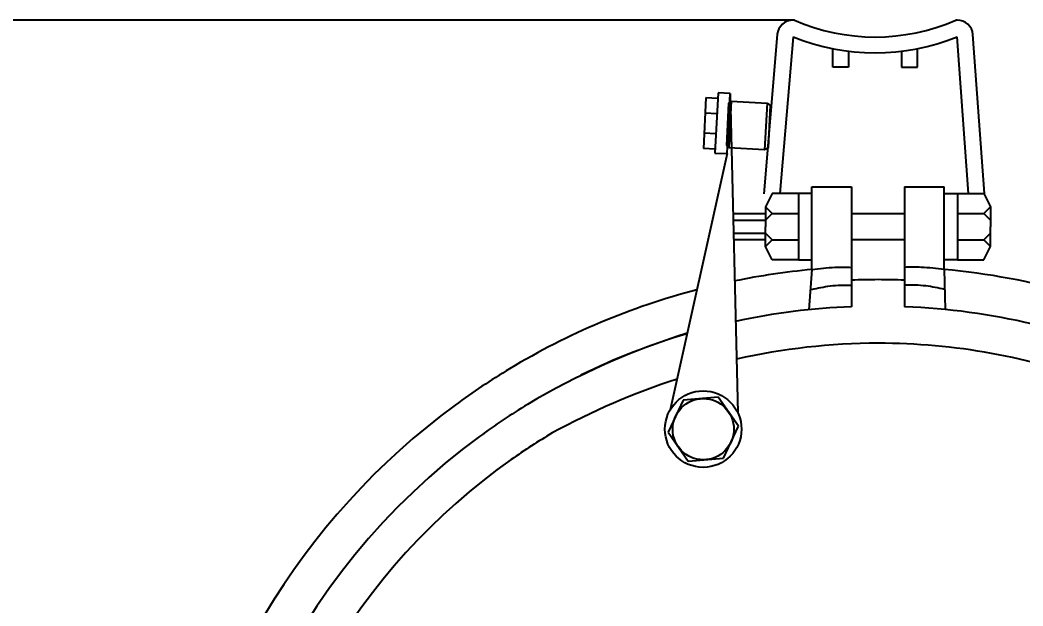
# Model space of a CAD drawing. Extents: x 4438 to 384502, y -178203 to -21188.
# Drawn here: x 374332.6 to 374560.8, y -176842.9 to -176709.6 of the extents above; entities that cross this region are included whole.
import ezdxf

# ---------------------------------------------------------------- set-up
doc = ezdxf.new("R2010")
doc.units = 0
doc.header["$LTSCALE"] = 8
doc.header["$MEASUREMENT"] = 0
doc.layers.get('0').update_dxf_attribs({"linetype": 'CONTINUOUS'})
doc.layers.get('DEFPOINTS').update_dxf_attribs({"linetype": 'CONTINUOUS'})
doc.layers.add('PL', color=5, linetype='CONTINUOUS')
doc.styles.add('DFT', font='simplex', dxfattribs={"width": 0.67, "bigfont": 'dft'})
doc.dimstyles.new('INTE$0', dxfattribs={"dimscale": 5, "dimtxt": 4, "dimasz": 3, "dimexe": 3, "dimexo": 0, "dimgap": 1, "dimtad": 1, "dimdec": 3, "dimdsep": 46, "dimtxsty": 'DFT', "dimcen": 0, "dimclrd": 3, "dimclre": 3, "dimclrt": 6, "dimadec": 0, "dimazin": 0, "dimtfac": 1, "dimtdec": 3, "dimtix": 1, "dimtmove": 1, "dimatfit": 0, "dimfxl": 1, "dimtolj": 1, "dimtzin": 0, "dimarcsym": 0})

# ---------------------------------------------------------------- blocks, each defined once
blk = doc.blocks.new('*D4')
at = {"color": 3, "lineweight": -2, "transparency": 16777216}
for p, q in [((374508.81, -176709.64), (374226.01, -176709.64)), ((374241.01, -176739.64), (374241.01, -177116.78)), ((374531.99, -177146.78), (374226.01, -177146.78))]:
    blk.add_line(p, q, dxfattribs=at)
at = {"color": 3, "transparency": 16777216}
for points in [[(374236.01, -176739.64), (374246.01, -176739.64), (374241.01, -176709.64)], [(374236.01, -177116.78), (374246.01, -177116.78), (374241.01, -177146.78)]]:
    blk.add_solid(points, dxfattribs=at)
at = {"layer": 'DEFPOINTS', "color": 0, "transparency": 16777216}
for p in [(374508.81, -176709.64), (374241.01, -177146.78), (374531.99, -177146.78)]:
    blk.add_point(p, dxfattribs=at)
at = {"color": 6, "transparency": 16777216, "insert": (374206.01, -176928.21), "char_height": 45, "attachment_point": 5, "rotation": 90, "style": 'DFT'}
blk.add_mtext('\\A1;775', dxfattribs=at)

msp = doc.modelspace()

# ---------------------------------------------------------------- linework, layer by layer
at = {"layer": 'PL', "color": 7, "ltscale": 0.5}
for p, q in [((374508.814, -176709.639), (374508.524, -176709.639)), ((374545.863, -176709.639), (374545.572, -176709.639)), ((374504.921, -176712.952), (374501.883, -176749.154)), ((374508.508, -176713.436), (374505.515, -176749.108)), ((374548.477, -176749.108), (374545.878, -176713.436)), ((374552.08, -176749.108), (374549.466, -176712.952)), ((374517.552, -176720.357), (374517.552, -176716.16)), ((374536.835, -176720.357), (374536.835, -176716.16)), ((374521.167, -176716.741), (374521.167, -176720.357)), ((374533.219, -176716.741), (374533.219, -176720.357)), ((374521.167, -176720.357), (374517.552, -176720.357)), ((374533.219, -176720.357), (374536.835, -176720.357)), ((374488.696, -176727.348), (374488.093, -176738.843)), ((374491.379, -176727.489), (374488.696, -176727.348)), ((374491.446, -176726.209), (374490.73, -176739.878)), ((374494.199, -176726.353), (374491.446, -176726.209)), ((374493.482, -176740.023), (374494.199, -176726.353)), ((374494.199, -176726.353), (374495.952, -176799.006)), ((374493.41, -176738.186), (374493.915, -176728.558)), ((374494.422, -176728.102), (374493.867, -176738.692)), ((374493.915, -176728.558), (374494.422, -176728.102)), ((374494.422, -176728.102), (374502.606, -176728.53)), ((374502.606, -176728.53), (374502.051, -176739.121)), ((374502.606, -176728.53), (374503.418, -176729.056)), ((374502.913, -176738.684), (374503.418, -176729.056)), ((374491.198, -176730.945), (374488.515, -176730.804)), ((374490.958, -176735.528), (374488.275, -176735.387)), ((374490.777, -176738.984), (374488.093, -176738.843)), ((374493.867, -176738.692), (374493.41, -176738.186)), ((374502.051, -176739.121), (374493.867, -176738.692)), ((374502.913, -176738.684), (374502.051, -176739.121)), ((374493.482, -176740.023), (374480.565, -176798.274)), ((374490.73, -176739.878), (374493.482, -176740.023)), ((374512.805, -176766.379), (374512.805, -176747.602)), ((374512.805, -176747.602), (374521.844, -176747.602)), ((374521.844, -176747.602), (374521.844, -176774.837)), ((374533.896, -176747.602), (374533.896, -176774.836)), ((374533.896, -176747.602), (374542.935, -176747.602)), ((374542.935, -176766.377), (374542.935, -176747.602)), ((374503.766, -176749.108), (374502.26, -176752.121)), ((374509.792, -176749.108), (374503.766, -176749.108)), ((374512.805, -176749.108), (374509.792, -176749.108)), ((374509.792, -176749.108), (374509.792, -176764.173)), ((374542.935, -176749.108), (374545.947, -176749.108)), ((374545.947, -176749.108), (374551.973, -176749.108)), ((374545.947, -176749.108), (374545.947, -176764.173)), ((374551.973, -176749.108), (374553.48, -176752.121)), ((374503.766, -176753.627), (374502.26, -176752.121)), ((374502.26, -176752.121), (374502.26, -176756.64)), ((374551.973, -176753.627), (374553.48, -176752.121)), ((374553.48, -176752.121), (374553.48, -176756.64)), ((374494.857, -176753.627), (374502.26, -176753.627)), ((374494.893, -176755.134), (374502.26, -176755.134)), ((374503.766, -176753.627), (374502.26, -176755.134)), ((374503.766, -176753.627), (374509.792, -176753.627)), ((374521.844, -176753.627), (374533.896, -176753.627)), ((374545.947, -176753.627), (374550.467, -176753.627)), ((374550.467, -176753.627), (374551.973, -176753.627)), ((374551.973, -176753.627), (374553.48, -176755.134)), ((374502.26, -176761.16), (374502.26, -176756.64)), ((374553.48, -176761.16), (374553.48, -176756.64)), ((374494.966, -176758.147), (374502.26, -176758.147)), ((374502.26, -176759.653), (374495.002, -176759.653)), ((374503.766, -176759.653), (374502.26, -176758.147)), ((374503.766, -176759.653), (374502.26, -176761.16)), ((374503.766, -176759.653), (374509.792, -176759.653)), ((374533.896, -176759.653), (374521.844, -176759.653)), ((374545.947, -176759.653), (374551.973, -176759.653)), ((374551.973, -176759.653), (374553.48, -176758.147)), ((374551.973, -176759.653), (374553.48, -176761.16)), ((374503.766, -176764.173), (374502.26, -176761.16)), ((374551.973, -176764.173), (374553.48, -176761.16)), ((374509.792, -176764.173), (374503.766, -176764.173)), ((374509.792, -176764.173), (374512.805, -176764.173)), ((374545.947, -176764.173), (374542.935, -176764.173)), ((374545.947, -176764.173), (374551.973, -176764.173)), ((374512.805, -176766.379), (374512.122, -176775.528)), ((374542.935, -176766.377), (374543.126, -176775.476)), ((374483.49, -176796.102), (374480.069, -176803.376)), ((374491.501, -176795.427), (374483.49, -176796.102)), ((374496.09, -176802.028), (374491.501, -176795.427)), ((374492.669, -176809.302), (374496.09, -176802.028)), ((374480.069, -176803.376), (374484.658, -176809.977)), ((374484.658, -176809.977), (374492.669, -176809.302))]:
    msp.add_line(p, q, dxfattribs=at)
for centre, radius in [((374488.066, -176802.69), 8.704), ((374488.08, -176802.702), 6.962)]:
    msp.add_circle(centre, radius, dxfattribs=at)
for centre, radius, start, end in [((374508.524, -176713.254), 3.616, 90, 175.2032), ((374527.193, -176667.774), 45.722, 246.29843, 293.70157), ((374545.863, -176713.254), 3.616, 4.7968, 90), ((374527.193, -176667.774), 49.337, 247.74581, 292.25419), ((374527.882, -176928.377), 162.698, 95.31688, 101.57796), ((374528.661, -176924.229), 158.496, 63.29789, 84.83303), ((374527.882, -176928.377), 159.685, 90, 92.16678), ((374527.882, -176928.377), 159.685, 87.84155, 90), ((374527.882, -176928.377), 162.698, 104.69361, 121.03172), ((374527.882, -176928.377), 153.659, 92.2518, 102.18467), ((374527.882, -176928.377), 153.659, 65.70221, 87.75686), ((374534.72, -176942.803), 169.547, 107.25784, 120.73599), ((374527.882, -176928.377), 153.659, 106.43939, 116.1309), ((374527.985, -176928.509), 145.355, 90.04251, 102.8501), ((374527.882, -176928.377), 145.223, 69.51177, 90.00184), ((374527.882, -176928.377), 162.698, 121.03172, 126.28314), ((374527.882, -176928.377), 153.659, 270, 65.70221), ((374533.314, -176949.36), 166.112, 107.95619, 118.63919), ((374527.882, -176928.377), 162.698, 126.28314, 217.56439), ((374527.882, -176928.377), 153.659, 121.29349, 126.18886), ((374527.882, -176928.377), 153.659, 126.18886, 242.37902), ((374527.985, -176928.509), 145.355, 120.7355, 125.11937), ((374527.985, -176928.509), 145.355, 125.11937, 175.36039)]:
    msp.add_arc(centre, radius, start, end, dxfattribs=at)
for points in [[(374512.808, -176766.371), (374518.051, -176765.886), (374521.847, -176765.888)], [(374542.935, -176766.377), (374537.691, -176765.89), (374533.896, -176765.89)], [(374512.71, -176770.921), (374517.008, -176770.116), (374521.845, -176769.929)], [(374543.03, -176770.927), (374538.732, -176770.12), (374533.896, -176769.931)]]:
    msp.add_spline(points, degree=3, dxfattribs=at)

# ---------------------------------------------------------------- dimensions: what is measured, and where the dimension line sits
at = {"color": 1}
dim = msp.add_linear_dim(base=(374241.013, -177146.78), p1=(374508.814, -176709.639), p2=(374531.99, -177146.78), angle=90, text='775', dimstyle='INTE$0', override={"dimtxt": 9, "dimasz": 6, "dimgap": 2.5, "dimdec": 2, "dimtdec": 2}, dxfattribs=at)
dim.commit()
dim.dimension.update_dxf_attribs({"geometry": '*D4', "text_midpoint": (374206.013, -176928.21)})

doc.saveas('drawing.dxf')
